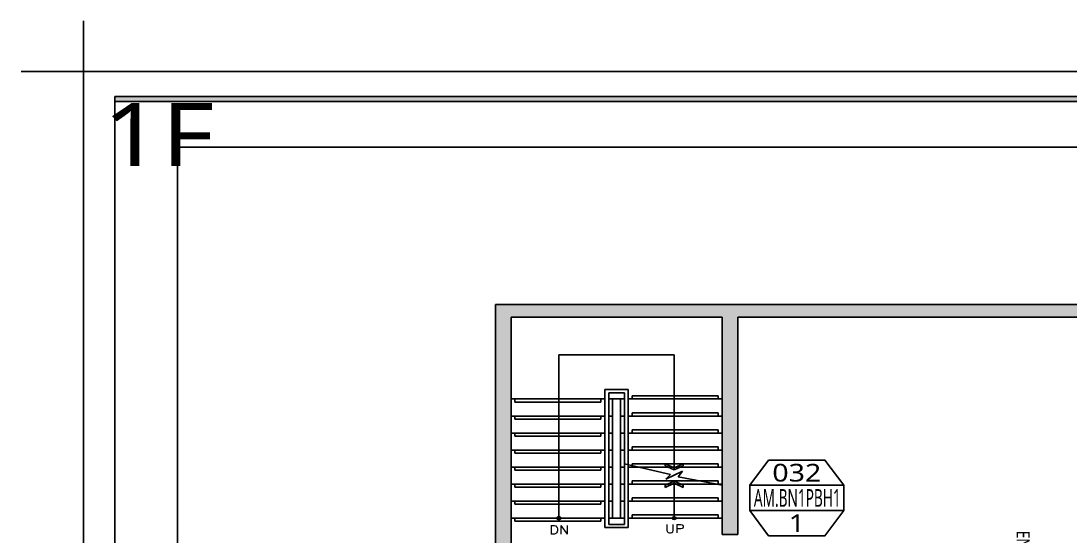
# Model space of a CAD drawing. Extents: x 11551484 to 2613213153046, y -2602833546311 to 14142.
# Drawn here: x 1299877998659 to 1301397559528, y -1300850373763 to -1300104335288 of the extents above; entities that cross this region are included whole.
import ezdxf
from ezdxf.enums import TextEntityAlignment as Align

# ---------------------------------------------------------------- set-up
doc = ezdxf.new("R2010")
doc.units = 0
doc.header["$LTSCALE"] = 1000
doc.header["$MEASUREMENT"] = 0
doc.layers.get('0').update_dxf_attribs({"linetype": 'CONTINUOUS'})
doc.layers.get('DEFPOINTS').update_dxf_attribs({"linetype": 'CONTINUOUS'})
for name, color, linetype in [('03-TEXT', 3, 'CONTINUOUS'), ('2CONTINUOUS', 2, 'CONTINUOUS'), ('8.패턴선', 8, 'CONTINUOUS'), ('CORE', 7, 'CONTINUOUS'), ('DVM_FLOOR', 2, 'CONTINUOUS'), ('DVM_INOUT_MARK', 2, 'CONTINUOUS'), ('DVM_INOUT_NAME', 7, 'CONTINUOUS'), ('F-SYM', 7, 'CONTINUOUS'), ('FORM(YOURNAME)-11', 1, 'CONTINUOUS'), ('wall', 3, 'CONTINUOUS')]:
    doc.layers.add(name, color=color, linetype=linetype)
doc.styles.add('DVM_DEFAULT', font='malgun.ttf')
doc.styles.add('ROMANS', font='romans')
doc.styles.add('YOURNAME', font='HY울릉도M.TTF')
doc.styles.add('맑은 고딕', font='malgun.ttf')

# ---------------------------------------------------------------- blocks, each defined once
blk = doc.blocks.new('FORM-PLAN')
at = {"layer": 'FORM(YOURNAME)-11'}
h = blk.add_hatch(color=256, dxfattribs=at)
h.dxf.hatch_style = 1
h.paths.add_polyline_path([(-71444, 55115), (10556, 55115), (10556, 54915), (-71444, 54915)])
h.paths.add_polyline_path([(-71444, -2085), (10556, -2085), (10556, -2285), (-71444, -2285)])
at = {"layer": 'DEFPOINTS', "color": 1}
blk.add_lwpolyline([(-72444, 58115), (-72444, 56115), (-74444, 56115)], dxfattribs=at)
at = {"layer": 'DEFPOINTS', "color": 158}
blk.add_lwpolyline([(-71444, -2285), (10556, -2285), (10556, 55115), (-71444, 55115)], close=True, dxfattribs=at)
at = {"layer": 'DEFPOINTS'}
blk.add_lwpolyline([(-69444, 53115), (-64, 53115), (-64, 1215), (-69444, 1215)], close=True, dxfattribs=at)
at = {"layer": 'FORM(YOURNAME)-11', "color": 250}
blk.add_lwpolyline([(-72444, -3285), (11556, -3285), (11556, 56115), (-72444, 56115)], close=True, dxfattribs=at)
at = {"layer": 'FORM(YOURNAME)-11'}
blk.add_lwpolyline([(-71444, 55115), (10556, 55115), (10556, 54915), (-71444, 54915)], close=True, dxfattribs=at)
at = {"layer": 'FORM(YOURNAME)-11', "color": 3, "style": 'YOURNAME'}
for tag, height, p in [('1', 451, (9905, 18188)), ('2', 451, (9905, 17544)), ('3', 451, (9905, 16257)), ('4', 451, (9905, 14326)), ('5', 515, (9905, 12009)), ('6', 515, (9905, 9757)), ('7', 515, (9905, 7504)), ('8', 515, (9905, 5252)), ('9', 515, (9905, 2999)), ('10', 515, (5655, 811)), ('11', 515, (9905, 747)), ('12', 515, (5655, -1441)), ('13', 515, (9905, -1441))]:
    blk.add_attdef(tag, text='', height=height, dxfattribs=at).set_placement(p, align=Align.MIDDLE_RIGHT)
blk = doc.blocks.new('flooor')
at = {"layer": '8.패턴선', "ltscale": 30}
h = blk.add_hatch(color=256, dxfattribs=at)
h.dxf.hatch_style = 1
h.paths.add_polyline_path([(11507657, -14172892), (11491857, -14172892), (11491857, -14188497), (11492057, -14188497), (11492057, -14187882), (11492217, -14187882), (11492217, -14187097), (11492057, -14187097), (11492057, -14177742), (11494957, -14177742), (11494957, -14177542), (11492057, -14177542), (11492057, -14173092), (11494757, -14173092), (11494757, -14176542), (11494957, -14176542), (11494957, -14173092), (11500057, -14173092), (11500057, -14176142), (11500257, -14176142), (11500257, -14173092), (11503457, -14173092), (11503457, -14176142), (11503657, -14176142), (11503657, -14175392), (11504257, -14175392), (11504257, -14175302), (11504247, -14175302), (11504247, -14175262), (11504257, -14175192), (11503657, -14175192), (11503657, -14173092), (11505857, -14173092), (11505857, -14175192), (11505257, -14175192), (11505257, -14175262), (11505267, -14175262), (11505267, -14175317), (11505257, -14175317), (11505257, -14175392), (11506057, -14175392), (11506057, -14174897), (11509205, -14174897), (11509205, -14174492), (11506057, -14174492), (11506057, -14173092), (11507657, -14173092)])
h.paths.add_polyline_path([(11499857, -14177742), (11504357, -14177742), (11504357, -14177542), (11499107, -14177542), (11499107, -14177567), (11499107, -14177717), (11499107, -14177742), (11499107, -14177992), (11499857, -14177992)], flags=17)
h.paths.add_polyline_path([(11506137, -14177542), (11505857, -14177542), (11505357, -14177542), (11505357, -14177742), (11505357, -14178052), (11506137, -14178052)], flags=17)
h.paths.add_polyline_path([(11512535, -14172892), (11511657, -14172892), (11511657, -14173092), (11511657, -14173692), (11512335, -14173692), (11512335, -14174492), (11511855, -14174492), (11511855, -14174792), (11512335, -14174792), (11512335, -14174792), (11512535, -14174792)])
h.paths.add_polyline_path([(11512535, -14175642), (11512385, -14175642), (11512335, -14175642), (11512335, -14176392), (11512535, -14176392)])
h.paths.add_polyline_path([(11512535, -14176942), (11512385, -14176942), (11512335, -14176942), (11512335, -14177101), (11511773, -14177101), (11511773, -14177942), (11512335, -14177942), (11512335, -14178042), (11512535, -14178042)])
h.paths.add_polyline_path([(11512535, -14179272), (11512385, -14179272), (11512335, -14179272), (11512335, -14179837), (11512535, -14179837)])
h.paths.add_polyline_path([(11512257, -14184447), (11511657, -14184447), (11511657, -14185147), (11512257, -14185147)])
h.paths.add_polyline_path([(11507214, -14187067), (11506734, -14187067), (11506734, -14187847), (11507214, -14187847)], flags=17)
h.paths.add_polyline_path([(11499707, -14186782), (11499222, -14186782), (11499222, -14187557), (11499707, -14187557)], flags=17)
at = {"layer": '2CONTINUOUS', "ltscale": 30}
for p, q in [((11491857, -14188497), (11491857, -14172892)), ((11491857, -14172892), (11507657, -14172892)), ((11492057, -14177542), (11492057, -14173092)), ((11492057, -14173092), (11494757, -14173092)), ((11494757, -14176542), (11494757, -14173092)), ((11494957, -14173092), (11500057, -14173092)), ((11494957, -14176542), (11494957, -14173092)), ((11494757, -14176542), (11494957, -14176542))]:
    blk.add_line(p, q, dxfattribs=at)
at = {"layer": 'CORE', "color": 1}
for p, q in [((11492669, -14176282), (11492669, -14173692)), ((11492669, -14174392), (11492669, -14173692)), ((11492669, -14173692), (11494144, -14173692)), ((11494144, -14175518), (11494144, -14173692)), ((11493607, -14174342), (11494707, -14174342)), ((11493607, -14174392), (11493607, -14174342)), ((11494707, -14174342), (11494707, -14174392)), ((11492107, -14174392), (11492107, -14174442)), ((11492107, -14174442), (11493207, -14174442)), ((11493207, -14174442), (11493207, -14174392)), ((11493607, -14174612), (11494707, -14174612)), ((11493607, -14174662), (11493607, -14174612)), ((11494707, -14174612), (11494707, -14174662)), ((11492107, -14174662), (11492107, -14174712)), ((11492107, -14174712), (11493207, -14174712)), ((11493207, -14174712), (11493207, -14174662)), ((11493607, -14174882), (11494707, -14174882)), ((11493607, -14174932), (11493607, -14174882)), ((11494707, -14174882), (11494707, -14174932)), ((11492107, -14174932), (11492107, -14174982)), ((11492107, -14174982), (11493207, -14174982)), ((11493207, -14174982), (11493207, -14174932)), ((11493607, -14175152), (11494707, -14175152)), ((11493607, -14175202), (11493607, -14175152)), ((11494707, -14175152), (11494707, -14175202)), ((11492107, -14175202), (11492107, -14175252)), ((11492107, -14175252), (11493207, -14175252)), ((11493207, -14175252), (11493207, -14175202)), ((11493507, -14175422), (11494098, -14175589)), ((11493607, -14175422), (11494707, -14175422)), ((11493607, -14175472), (11493607, -14175422)), ((11494707, -14175422), (11494707, -14175472)), ((11492107, -14175472), (11492107, -14175522)), ((11492107, -14175522), (11493207, -14175522)), ((11493207, -14175522), (11493207, -14175472)), ((11494038, -14175664), (11494251, -14175538)), ((11494251, -14175538), (11494196, -14175625)), ((11493607, -14175692), (11494707, -14175692)), ((11493607, -14175742), (11493607, -14175692)), ((11494098, -14175589), (11494038, -14175664)), ((11494144, -14176282), (11494144, -14175694)), ((11494196, -14175625), (11494757, -14175757)), ((11494707, -14175692), (11494707, -14175742)), ((11492107, -14175742), (11492107, -14175792)), ((11492107, -14175792), (11493207, -14175792)), ((11493207, -14175792), (11493207, -14175742)), ((11493607, -14175962), (11494707, -14175962)), ((11493607, -14176012), (11493607, -14175962)), ((11494707, -14175962), (11494707, -14176012)), ((11492107, -14176012), (11492107, -14176062)), ((11492107, -14176062), (11493207, -14176062)), ((11493207, -14176062), (11493207, -14176012)), ((11493607, -14176232), (11494707, -14176232)), ((11493607, -14176282), (11493607, -14176232)), ((11494707, -14176232), (11494707, -14176282)), ((11492107, -14176282), (11492107, -14176332)), ((11492107, -14176332), (11493207, -14176332)), ((11493207, -14176332), (11493207, -14176282))]:
    blk.add_line(p, q, dxfattribs=at)
at = {"layer": 'CORE'}
for p, q in [((11493257, -14176432), (11493257, -14174242)), ((11493257, -14174242), (11493557, -14174242)), ((11493307, -14176382), (11493307, -14174292)), ((11493307, -14174292), (11493507, -14174292)), ((11493507, -14176382), (11493507, -14174292)), ((11493557, -14176432), (11493557, -14174242)), ((11492057, -14174392), (11493257, -14174392)), ((11493307, -14174392), (11493507, -14174392)), ((11493357, -14176282), (11493357, -14174392)), ((11493457, -14176282), (11493457, -14174392)), ((11493557, -14174392), (11494757, -14174392)), ((11492057, -14174662), (11493257, -14174662)), ((11493307, -14174662), (11493357, -14174662)), ((11493457, -14174662), (11493507, -14174662)), ((11493557, -14174662), (11494757, -14174662)), ((11492057, -14174932), (11493257, -14174932)), ((11493307, -14174932), (11493357, -14174932)), ((11493457, -14174932), (11493507, -14174932)), ((11493557, -14174932), (11494757, -14174932)), ((11492057, -14175202), (11493257, -14175202)), ((11493307, -14175202), (11493357, -14175202)), ((11493457, -14175202), (11493507, -14175202)), ((11493557, -14175202), (11494757, -14175202)), ((11494144, -14175484), (11494030, -14175418)), ((11494030, -14175418), (11494030, -14175452)), ((11494144, -14175484), (11494259, -14175418)), ((11494259, -14175418), (11494259, -14175452)), ((11492057, -14175472), (11493257, -14175472)), ((11493307, -14175472), (11493357, -14175472)), ((11493457, -14175472), (11493507, -14175472)), ((11493557, -14175472), (11494757, -14175472)), ((11494144, -14175518), (11494030, -14175452)), ((11494144, -14175518), (11494259, -14175452)), ((11494144, -14175694), (11494030, -14175760)), ((11494144, -14175694), (11494259, -14175760)), ((11492057, -14175742), (11493257, -14175742)), ((11493307, -14175742), (11493357, -14175742)), ((11493457, -14175742), (11493507, -14175742)), ((11493557, -14175742), (11494757, -14175742)), ((11494144, -14175729), (11494030, -14175795)), ((11494030, -14175795), (11494030, -14175760)), ((11494144, -14175729), (11494259, -14175795)), ((11494259, -14175795), (11494259, -14175760)), ((11492057, -14176012), (11493257, -14176012)), ((11493307, -14176012), (11493357, -14176012)), ((11493457, -14176012), (11493507, -14176012)), ((11493557, -14176012), (11494757, -14176012)), ((11492057, -14176282), (11493257, -14176282)), ((11493307, -14176282), (11493507, -14176282)), ((11493557, -14176282), (11494757, -14176282)), ((11493257, -14176432), (11493557, -14176432)), ((11493307, -14176382), (11493507, -14176382))]:
    blk.add_line(p, q, dxfattribs=at)
for centre, radius in [((11492669, -14176282), 24.4), ((11494144, -14176282), 23.2)]:
    blk.add_circle(centre, radius, dxfattribs=at)
at = {"layer": 'CORE', "color": 2, "style": 'ROMANS'}
for s, p in [('DN', (11492672, -14176534)), ('UP', (11494152, -14176517))]:
    blk.add_text(s, height=135, dxfattribs=at).set_placement(p, align=Align.CENTER)
blk = doc.blocks.new('DVM_BACKGROUND')
blk.add_blockref('flooor', (-9155, -70431))
at = {"layer": 'F-SYM', "xscale": 0.4, "yscale": 0.4, "zscale": 0.4}
blk.add_blockref('FORM-PLAN', (11506413, -14262072), dxfattribs=at)
at = {"layer": '03-TEXT', "color": 10, "style": '맑은 고딕'}
blk.add_text('ENT.', height=166.7, rotation=270, dxfattribs=at).set_placement((11489536, -14246913), align=Align.TOP_LEFT)
blk = doc.blocks.new('CAD_INOUT_MARK')
at = {"layer": 'DVM_INOUT_MARK', "color": 0}
for p, q in [((-600, 1560), (600, 1560)), ((600, 1160), (-600, 1160))]:
    blk.add_line(p, q, dxfattribs=at)
blk.add_lwpolyline([(-360, 1960), (360, 1960), (600, 1560), (600, 1160), (360, 760), (-360, 760), (-600, 1160), (-600, 1560), (-360, 1960)], dxfattribs=at)
at = {"layer": 'DVM_INOUT_NAME'}
blk.add_lwpolyline([(-600, 0), (600, 0), (600, 560), (-600, 560)], close=True, dxfattribs=at)
at = {"layer": 'DVM_INOUT_MARK', "color": 0, "style": 'DVM_DEFAULT'}
for tag, p in [('CAP', (0, 1760)), ('NO', (0, 960))]:
    blk.add_attdef(tag, text='', height=280, dxfattribs=at).set_placement(p, align=Align.MIDDLE_CENTER)
for tag, width, p, p2 in [('MNAME', 0.755882, (-549, 1220), (563, 1220)), ('QTY', 0.520692, (710, 1220), (1089, 1220))]:
    blk.add_attdef(tag, text='', height=280, dxfattribs=dict(at, width=width)).set_placement(p, p2, align=Align.FIT)
at = {"layer": 'DVM_INOUT_NAME', "style": 'DVM_DEFAULT', "width": 0.924483}
blk.add_attdef('INAME', text='', height=280, dxfattribs=at).set_placement((-562, 134), (564, 134), align=Align.FIT)
blk = doc.blocks.new('260514_슬하신경정신과의원(에어컨 오봉수)')
at = {"layer": 'DVM_FLOOR'}
blk.add_lwpolyline([(11477435, -14239626), (11511035, -14239626), (11511035, -14263386), (11477435, -14263386)], close=True, dxfattribs=at)
blk.add_blockref('DVM_BACKGROUND', (0, 0))
at = {"layer": 'DVM_INOUT_MARK'}
ref = blk.add_blockref('CAD_INOUT_MARK', (11486557, -14247752), dxfattribs=at)
ref.add_attrib('CAP', '032', dxfattribs={"color": 0, "height": 280, "style": 'DVM_DEFAULT'}).set_placement((11486557, -14245992), align=Align.MIDDLE_CENTER)
ref.add_attrib('MNAME', 'AM.BN1PBH1', dxfattribs={"color": 0, "height": 280, "style": 'DVM_DEFAULT', "width": 0.466002}).set_placement((11486008, -14246532), (11487119, -14246532), align=Align.FIT)
ref.add_attrib('NO', '1', dxfattribs={"color": 0, "height": 280, "style": 'DVM_DEFAULT'}).set_placement((11486557, -14246792), align=Align.MIDDLE_CENTER)
ref.add_attrib('INAME', '직원실/탕비실', dxfattribs={"layer": 'DVM_INOUT_NAME', "height": 280, "style": 'DVM_DEFAULT', "width": 0.452133}).set_placement((11485995, -14247618), (11487121, -14247618), align=Align.FIT)
at = {"layer": 'DVM_FLOOR', "style": 'DVM_DEFAULT'}
blk.add_text('1F', height=1000, dxfattribs=at).set_placement((11477685, -14240126), align=Align.TOP_LEFT)

msp = doc.modelspace()

# ---------------------------------------------------------------- block references
at = {"layer": 'wall', "ltscale": 10, "xscale": 113262, "yscale": 91306, "zscale": 113262}
msp.add_blockref('260514_슬하신경정신과의원(에어컨 오봉수)', (11365289, -14088532), dxfattribs=at)

doc.saveas('drawing.dxf')
